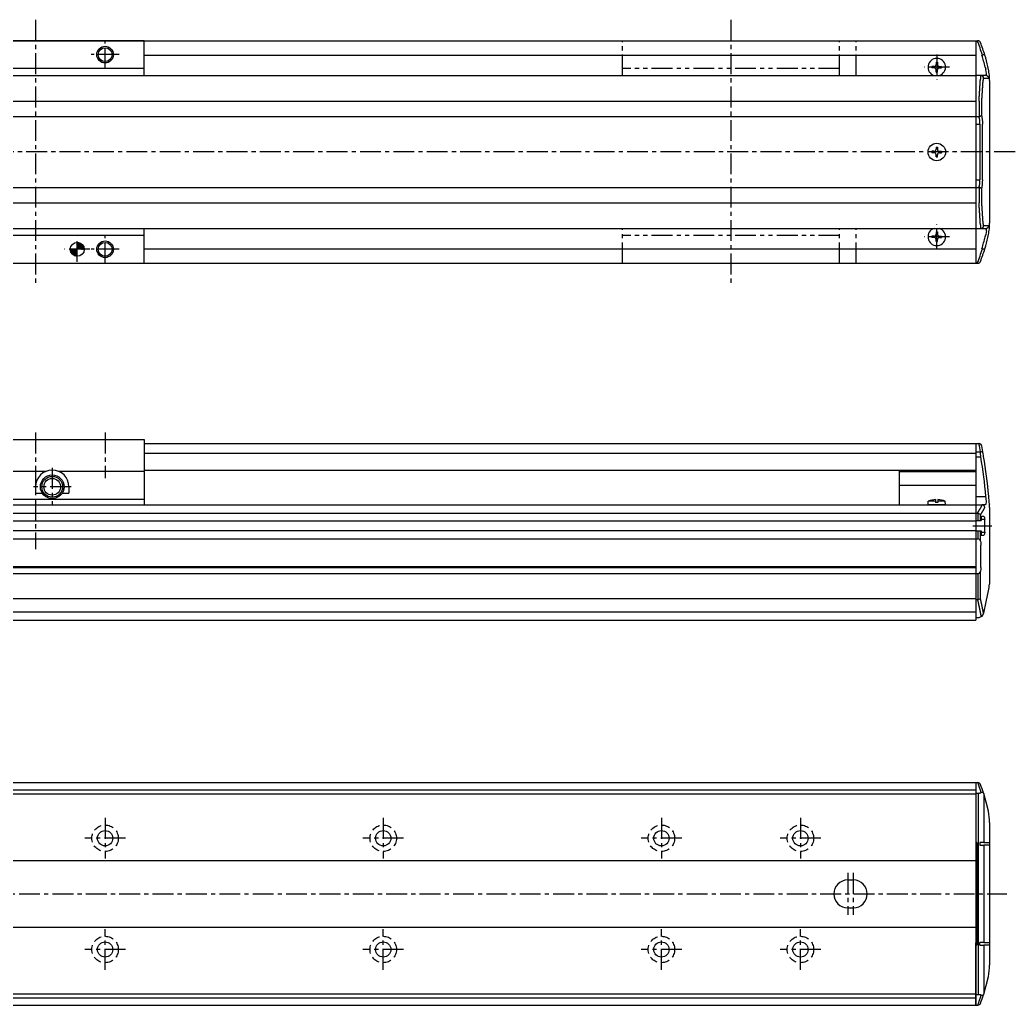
# Model space of a CAD drawing. Extents: x -241 to 503, y 113 to 503.
# Drawn here: x 144.8 to 502.6, y 148.9 to 503.1 of the extents above; entities that cross this region are included whole.
import ezdxf

# ---------------------------------------------------------------- set-up
doc = ezdxf.new("R2010")
doc.units = 0
for name, pattern in [('CENTER', [12, 7.5, -1.5, 1.5, -1.5]), ('CONTINOUS', [0]), ('DASHED', [4.5, 3, -1.5]), ('PHANTOM', [15, 7.5, -1.5, 1.5, -1.5, 1.5, -1.5])]:
    doc.linetypes.add(name, pattern=pattern)
doc.layers.get('0').update_dxf_attribs({"linetype": 'CONTINUOUS'})
doc.layers.add('CENTER', color=1, linetype='CENTER')

# ---------------------------------------------------------------- blocks, each defined once
blk = doc.blocks.new('DTL0004')
at = {"color": 0, "linetype": 'CONTINUOUS'}
for p, q in [((-3.15, 0), (-3.04, 1.3)), ((3.15, 0), (-3.15, 0)), ((-0.4, 1.3), (-3.04, 1.3)), ((-0.4, 1.89), (-0.4, 0.9)), ((0.4, 0.9), (-0.4, 0.9)), ((0.4, 1.89), (0.4, 0.9)), ((3.04, 1.3), (0.4, 1.3)), ((3.15, 0), (3.04, 1.3))]:
    blk.add_line(p, q, dxfattribs=at)
for start, end in [(92.8723, 112.3565), (67.6435, 87.1277)]:
    blk.add_arc((0, -6.08), 7.98, start, end, dxfattribs=at)
at = {"color": 0}
blk.add_point((0, 0), dxfattribs=at)
blk.add_point((0, 0), dxfattribs=at)
blk = doc.blocks.new('*X9')
at = {"color": 0, "linetype": 'CONTINOUS'}
for p, q in [((165.44, 423.04), (165.55, 423.15)), ((165.44, 423.13), (165.47, 423.15)), ((165.44, 422.95), (165.64, 423.14)), ((165.44, 422.86), (165.72, 423.13)), ((165.44, 422.77), (165.8, 423.12)), ((165.44, 422.68), (165.87, 423.11)), ((165.44, 422.59), (165.95, 423.1)), ((165.44, 422.5), (166.02, 423.08)), ((165.44, 422.41), (166.09, 423.06)), ((165.44, 422.32), (166.16, 423.04)), ((165.44, 422.23), (166.23, 423.02)), ((165.44, 422.14), (166.3, 423)), ((165.44, 422.05), (166.36, 422.97)), ((165.44, 421.96), (166.43, 422.95)), ((165.44, 421.87), (166.49, 422.92)), ((165.44, 421.78), (166.55, 422.89)), ((165.44, 421.69), (166.61, 422.86)), ((165.44, 421.6), (166.67, 422.83)), ((165.44, 421.52), (166.72, 422.8)), ((165.44, 421.43), (166.78, 422.76)), ((165.44, 421.34), (166.83, 422.73)), ((165.44, 421.25), (166.89, 422.69)), ((165.44, 421.16), (166.94, 422.65)), ((165.44, 421.07), (166.99, 422.61)), ((165.44, 420.98), (167.04, 422.57)), ((165.44, 420.89), (167.09, 422.53)), ((165.44, 420.8), (167.13, 422.49)), ((165.44, 420.71), (167.18, 422.45)), ((165.47, 420.65), (167.22, 422.4)), ((165.56, 420.65), (167.27, 422.36)), ((165.65, 420.65), (167.31, 422.31)), ((165.74, 420.65), (167.35, 422.26)), ((165.83, 420.65), (167.39, 422.21)), ((162.94, 420.54), (163.05, 420.65)), ((162.94, 420.63), (162.97, 420.65)), ((162.95, 420.45), (163.14, 420.65)), ((162.96, 420.37), (163.23, 420.65)), ((162.97, 420.29), (163.32, 420.65)), ((162.98, 420.22), (163.41, 420.65)), ((162.99, 420.14), (163.5, 420.65)), ((163.01, 420.07), (163.59, 420.65)), ((163.03, 420), (163.68, 420.65)), ((163.05, 419.93), (163.77, 420.65)), ((163.07, 419.86), (163.86, 420.65)), ((163.09, 419.79), (163.95, 420.65)), ((163.12, 419.73), (164.04, 420.65)), ((163.14, 419.66), (164.13, 420.65)), ((163.17, 419.6), (164.22, 420.65)), ((163.2, 419.54), (164.31, 420.65)), ((163.23, 419.48), (164.4, 420.65)), ((163.26, 419.42), (164.49, 420.65)), ((163.29, 419.37), (164.58, 420.65)), ((163.33, 419.31), (164.66, 420.65)), ((163.36, 419.26), (164.75, 420.65)), ((163.4, 419.21), (164.84, 420.65)), ((163.44, 419.15), (164.93, 420.65)), ((163.48, 419.1), (165.02, 420.65)), ((163.52, 419.05), (165.11, 420.65)), ((163.56, 419.01), (165.2, 420.65)), ((163.6, 418.96), (165.29, 420.65)), ((163.64, 418.91), (165.38, 420.65)), ((163.69, 418.87), (165.44, 420.62)), ((163.73, 418.82), (165.44, 420.53)), ((163.78, 418.78), (165.44, 420.44)), ((163.83, 418.74), (165.44, 420.35)), ((163.88, 418.7), (165.44, 420.26)), ((163.93, 418.66), (165.44, 420.17)), ((163.98, 418.62), (165.44, 420.08)), ((164.03, 418.58), (165.44, 419.99)), ((164.09, 418.55), (165.44, 419.91)), ((164.14, 418.51), (165.44, 419.82)), ((164.2, 418.48), (165.44, 419.73)), ((164.25, 418.45), (165.44, 419.64)), ((164.31, 418.42), (165.44, 419.55)), ((164.37, 418.39), (165.44, 419.46)), ((164.43, 418.36), (165.44, 419.37)), ((164.5, 418.33), (165.44, 419.28)), ((164.56, 418.31), (165.44, 419.19)), ((164.63, 418.29), (165.44, 419.1)), ((164.69, 418.26), (165.44, 419.01)), ((164.76, 418.24), (165.44, 418.92)), ((164.83, 418.22), (165.44, 418.83)), ((164.91, 418.21), (165.44, 418.74)), ((164.98, 418.19), (165.44, 418.65)), ((165.92, 420.65), (167.43, 422.16)), ((166.01, 420.65), (167.47, 422.11)), ((166.1, 420.65), (167.51, 422.06)), ((166.19, 420.65), (167.54, 422.01)), ((166.27, 420.65), (167.58, 421.95)), ((166.36, 420.65), (167.61, 421.89)), ((166.45, 420.65), (167.64, 421.84)), ((166.54, 420.65), (167.67, 421.78)), ((166.63, 420.65), (167.7, 421.72)), ((166.72, 420.65), (167.73, 421.66)), ((166.81, 420.65), (167.76, 421.59)), ((166.9, 420.65), (167.78, 421.53)), ((166.99, 420.65), (167.81, 421.46)), ((167.08, 420.65), (167.83, 421.4)), ((167.17, 420.65), (167.85, 421.33)), ((167.26, 420.65), (167.87, 421.26)), ((167.35, 420.65), (167.88, 421.18)), ((167.44, 420.65), (167.9, 421.11)), ((167.53, 420.65), (167.91, 421.03)), ((167.62, 420.65), (167.92, 420.96)), ((167.71, 420.65), (167.93, 420.87)), ((167.8, 420.65), (167.94, 420.79)), ((167.88, 420.65), (167.94, 420.71)), ((165.06, 418.18), (165.44, 418.56)), ((165.14, 418.17), (165.44, 418.47)), ((165.22, 418.16), (165.44, 418.38)), ((165.3, 418.15), (165.44, 418.3)), ((165.39, 418.15), (165.44, 418.21))]:
    blk.add_line(p, q, dxfattribs=at)

msp = doc.modelspace()

# ---------------------------------------------------------------- linework, layer by layer
at = {"color": 7, "linetype": 'CONTINOUS'}
for p, q in [((-67.56, 495.65), (488.44, 495.65)), ((189.44, 495.65), (111.44, 495.65)), ((189.44, 483.15), (189.44, 495.65)), ((488.44, 495.65), (488.44, 415.65)), ((488.44, 495.65), (489.03, 495.65)), ((489.22, 495.65), (489.03, 495.65)), ((189.44, 490.45), (488.44, 490.45)), ((490.83, 490.47), (490.69, 490.45)), ((474.19, 487.9), (474.19, 487.15)), ((474.19, 487.9), (474.69, 487.9)), ((474.69, 487.9), (474.69, 487.15)), ((-67.56, 483.15), (488.44, 483.15)), ((189.44, 485.65), (111.44, 485.65)), ((189.44, 483.15), (488.44, 483.15)), ((472.69, 486.4), (472.69, 485.9)), ((473.44, 486.4), (472.69, 486.4)), ((473.44, 485.9), (472.69, 485.9)), ((474.19, 484.4), (474.19, 485.15)), ((474.19, 484.4), (474.69, 484.4)), ((474.69, 484.4), (474.69, 485.15)), ((475.44, 486.4), (476.19, 486.4)), ((475.44, 485.9), (476.19, 485.9)), ((476.19, 486.4), (476.19, 485.9)), ((492.11, 483.15), (488.44, 483.15)), ((491.83, 486.15), (492.04, 485.42)), ((493.02, 485.37), (492.81, 486.37)), ((493.35, 483.26), (493.34, 483.28)), ((491.28, 482.15), (493.11, 482.15)), ((493.44, 481.3), (493.44, 430)), ((-67.56, 473.92), (488.44, 473.92)), ((489.62, 473.9), (489.63, 473.9)), ((489.63, 473.9), (489.63, 468.4)), ((490.62, 468.99), (490.62, 473.72)), ((-67.56, 468.38), (488.44, 468.38)), ((488.44, 468.4), (489.52, 468.4)), ((488.44, 465.65), (489.96, 465.65)), ((489.63, 468.4), (489.52, 468.4)), ((489.96, 465.65), (489.96, 445.65)), ((490.94, 445.65), (490.94, 465.65)), ((472.69, 455.9), (472.69, 455.4)), ((473.44, 455.9), (472.69, 455.9)), ((473.44, 455.4), (472.69, 455.4)), ((474.19, 457.4), (474.19, 456.65)), ((474.19, 457.4), (474.69, 457.4)), ((474.19, 453.9), (474.19, 454.65)), ((474.69, 457.4), (474.69, 456.65)), ((474.69, 453.9), (474.69, 454.65)), ((475.44, 455.9), (476.19, 455.9)), ((475.44, 455.4), (476.19, 455.4)), ((476.19, 455.9), (476.19, 455.4)), ((474.19, 453.9), (474.69, 453.9)), ((488.44, 445.65), (489.96, 445.65)), ((-67.56, 442.92), (488.44, 442.92)), ((488.44, 442.9), (489.52, 442.9)), ((489.52, 442.9), (489.63, 442.89)), ((489.63, 442.89), (489.63, 437.4)), ((490.62, 437.57), (490.62, 442.31)), ((-67.56, 437.38), (488.44, 437.38)), ((489.63, 437.4), (489.62, 437.4)), ((-67.56, 428.15), (488.44, 428.15)), ((189.44, 428.15), (488.44, 428.15)), ((189.44, 415.65), (189.44, 428.15)), ((474.19, 426.9), (474.19, 426.15)), ((474.19, 426.9), (474.69, 426.9)), ((474.69, 426.9), (474.69, 426.15)), ((488.44, 428.15), (492.11, 428.15)), ((493.11, 429.15), (491.28, 429.15)), ((491.83, 425.15), (492.04, 425.88)), ((492.81, 424.93), (493.02, 425.92)), ((493.34, 428.02), (493.35, 428.03)), ((189.44, 425.65), (111.44, 425.65)), ((472.69, 425.4), (472.69, 424.9)), ((473.44, 425.4), (472.69, 425.4)), ((473.44, 424.9), (472.69, 424.9)), ((474.19, 423.4), (474.19, 424.15)), ((474.19, 423.4), (474.69, 423.4)), ((474.69, 423.4), (474.69, 424.15)), ((475.44, 425.4), (476.19, 425.4)), ((475.44, 424.9), (476.19, 424.9)), ((476.19, 425.4), (476.19, 424.9)), ((189.44, 420.85), (488.44, 420.85)), ((490.83, 420.83), (490.69, 420.84)), ((-67.56, 415.65), (488.44, 415.65)), ((111.44, 415.65), (189.44, 415.65)), ((488.44, 415.65), (489.03, 415.65)), ((489.03, 415.65), (489.22, 415.65)), ((111.44, 352.26), (189.44, 352.26)), ((189.44, 352.26), (189.44, 328.76)), ((189.44, 350.76), (488.44, 350.76)), ((488.44, 350.76), (488.44, 288.26)), ((488.44, 350.76), (488.44, 341.26)), ((488.44, 350.76), (489.62, 350.76)), ((488.44, 350.76), (488.44, 341.26)), ((489.63, 350.76), (489.62, 350.76)), ((189.44, 347.4), (488.44, 347.4)), ((488.44, 347.87), (490.14, 347.87)), ((488.44, 345.99), (490.29, 345.99)), ((111.44, 340.89), (154.37, 340.89)), ((158.52, 340.89), (189.44, 340.89)), ((189.44, 341.26), (488.44, 341.26)), ((460.94, 341.26), (460.94, 328.76)), ((460.94, 340.79), (488.44, 340.79)), ((150.44, 335.26), (150.44, 333.01)), ((150.44, 333.01), (152.83, 333.01)), ((160.05, 333.01), (162.44, 333.01)), ((162.44, 335.26), (162.44, 333.01)), ((460.94, 335.8), (488.44, 335.8)), ((111.44, 330.76), (189.44, 330.76)), ((488.44, 331.76), (492.11, 331.76)), ((-67.56, 328.76), (488.44, 328.76)), ((-67.56, 325.76), (488.44, 325.76)), ((488.44, 328.76), (490.69, 328.76)), ((488.44, 328.76), (488.44, 287.26)), ((488.44, 325.76), (489.03, 325.76)), ((489.03, 325.76), (489.22, 325.74)), ((489.22, 325.74), (489.22, 323.16)), ((491.83, 328.76), (490.69, 328.76)), ((490.69, 328.76), (490.83, 328.75)), ((492.04, 328.85), (491.83, 328.76)), ((493.34, 329.08), (493.35, 329.06)), ((493.44, 327.76), (493.44, 300.26)), ((-67.56, 323.01), (488.44, 323.01)), ((488.44, 323.16), (490.41, 323.16)), ((490.16, 323.16), (490.16, 325.18)), ((491.36, 324.61), (490.41, 324.61)), ((490.41, 324.61), (490.41, 323.16)), ((490.41, 323.61), (491.67, 323.61)), ((491.67, 318.91), (491.67, 323.61)), ((-67.56, 319.51), (488.44, 319.51)), ((488.44, 319.36), (490.41, 319.36)), ((489.22, 319.36), (489.22, 316.49)), ((490.16, 315.69), (490.16, 319.36)), ((490.41, 319.36), (490.41, 317.91)), ((490.41, 318.91), (491.67, 318.91)), ((-67.56, 316.49), (488.44, 316.49)), ((488.44, 316.49), (489.22, 316.49)), ((490.41, 317.91), (491.36, 317.91)), ((490.3, 306.26), (490.3, 314.26)), ((-67.56, 306.56), (488.44, 306.56)), ((-67.56, 306.26), (488.44, 306.26)), ((490.16, 295.03), (490.16, 304.82)), ((-67.56, 304.02), (488.44, 304.02)), ((488.44, 304.02), (489.22, 304.02)), ((489.22, 304.02), (489.22, 294.76)), ((-67.56, 295.03), (488.44, 295.03)), ((488.44, 294.76), (489.17, 294.76)), ((489.22, 294.76), (489.17, 294.76)), ((-67.56, 290.26), (488.44, 290.26)), ((-67.56, 287.26), (488.44, 287.26)), ((488.44, 288.26), (489.39, 288.26)), ((491.33, 289.79), (491.29, 289.65)), ((-67.56, 228.86), (488.44, 228.86)), ((-67.56, 226.27), (488.44, 226.27)), ((488.44, 228.86), (488.44, 148.86)), ((488.44, 228.86), (488.44, 206.42)), ((488.44, 228.86), (489.17, 228.86)), ((489.17, 228.86), (489.22, 228.86)), ((-67.56, 224.86), (488.44, 224.86)), ((488.44, 225.11), (489.39, 225.11)), ((489.39, 152.62), (489.39, 225.11)), ((491.29, 225.07), (491.33, 224.95)), ((491.33, 224.95), (491.33, 207.36)), ((493.44, 214.52), (493.44, 163.21)), ((488.89, 207.36), (488.44, 207.36)), ((488.44, 206.42), (488.89, 206.41)), ((488.89, 207.36), (488.89, 170.36)), ((491.33, 207.36), (489.94, 207.36)), ((489.94, 207.36), (489.94, 206.36)), ((489.94, 206.36), (491.33, 206.36)), ((491.33, 207.36), (493.27, 207.36)), ((491.33, 206.36), (491.33, 171.36)), ((493.27, 206.36), (491.33, 206.36)), ((493.27, 207.36), (493.44, 207.31)), ((493.44, 206.3), (493.27, 206.36)), ((-67.56, 200.86), (488.44, 200.86)), ((442.44, 193.86), (444.44, 193.86)), ((442.44, 183.86), (444.44, 183.86)), ((-67.56, 176.86), (488.44, 176.86)), ((488.89, 171.32), (488.44, 171.31)), ((488.44, 148.86), (488.44, 171.31)), ((488.89, 170.36), (488.44, 170.36)), ((491.33, 171.36), (489.94, 171.36)), ((489.94, 170.36), (489.94, 171.36)), ((489.94, 170.36), (491.33, 170.36)), ((491.33, 171.36), (493.27, 171.36)), ((491.33, 170.36), (491.33, 152.78)), ((493.27, 170.36), (491.33, 170.36)), ((493.27, 171.36), (493.44, 171.43)), ((493.44, 170.42), (493.27, 170.36)), ((-67.56, 152.86), (488.44, 152.86)), ((-67.56, 151.46), (488.44, 151.46)), ((488.44, 152.62), (489.39, 152.62)), ((491.33, 152.78), (491.29, 152.66)), ((-67.56, 148.86), (488.44, 148.86)), ((488.44, 148.86), (489.17, 148.86)), ((489.22, 148.86), (489.17, 148.86))]:
    msp.add_line(p, q, dxfattribs=at)
at = {"color": 3, "linetype": 'PHANTOM'}
for p, q in [((361.44, 483.15), (361.44, 495.65)), ((439.44, 483.15), (439.44, 495.65)), ((445.44, 483.15), (445.44, 495.65)), ((439.44, 485.65), (361.44, 485.65)), ((361.44, 415.65), (361.44, 428.15)), ((439.44, 415.65), (439.44, 428.15)), ((445.44, 415.65), (445.44, 428.15)), ((439.44, 425.65), (361.44, 425.65))]:
    msp.add_line(p, q, dxfattribs=at)
at = {"color": 7, "linetype": 'CONTINOUS'}
for points in [[(491.73, 490.47), (491.72, 490.48), (491.71, 490.5), (491.6, 490.55), (491.41, 490.56), (491.14, 490.54), (490.83, 490.47)], [(492.34, 483.95), (492.25, 484.51), (492.04, 485.42)], [(492.34, 427.34), (492.25, 426.79), (492.04, 425.88)], [(491.73, 420.82), (491.72, 420.82), (491.71, 420.8), (491.6, 420.75), (491.41, 420.73), (491.14, 420.76), (490.83, 420.83)], [(490.29, 345.99), (490.26, 346.42), (490.21, 347.04), (490.16, 347.54), (490.14, 347.87)], [(492.04, 328.85), (492.25, 329.24), (492.34, 329.71)], [(491.36, 324.61), (491.37, 324.61), (491.47, 324.54), (491.56, 324.37), (491.63, 324.13), (491.66, 323.83), (491.67, 323.61)], [(491.67, 318.91), (491.67, 318.81), (491.64, 318.49), (491.58, 318.2), (491.49, 318), (491.38, 317.91), (491.36, 317.91)], [(490.16, 315.69), (490.24, 315.2), (490.3, 314.26)], [(490.3, 306.26), (490.28, 305.71), (490.16, 304.82)], [(491.33, 289.79), (492.25, 293.88), (493.02, 297.84)], [(491.29, 225.07), (491.24, 225.17), (491.1, 225.3), (490.84, 225.36), (490.45, 225.29)], [(493.02, 218.59), (492.25, 221.86), (491.33, 224.95)], [(491.33, 152.78), (492.25, 155.87), (493.02, 159.14)], [(490.45, 152.44), (490.66, 152.38), (490.96, 152.38), (491.19, 152.49), (491.29, 152.66)]]:
    msp.add_lwpolyline(points, dxfattribs=at)
for points in [[(489.62, 473.9, 0), (489.63, 473.96, 0), (489.63, 474.02, 0), (489.63, 474.08, 0), (489.64, 474.15, 0), (489.64, 474.21, 0), (489.65, 474.27, 0), (489.65, 474.33, 0), (489.66, 474.39, 0), (489.66, 474.46, 0), (489.67, 474.52, 0), (489.67, 474.58, 0), (489.67, 474.64, 0), (489.68, 474.7, 0), (489.68, 474.76, 0), (489.68, 474.83, 0), (489.69, 474.89, 0), (489.69, 474.95, 0), (489.7, 475.01, 0), (489.7, 475.07, 0), (489.71, 475.14, 0), (489.71, 475.2, 0), (489.71, 475.26, 0), (489.72, 475.32, 0), (489.72, 475.38, 0), (489.73, 475.45, 0), (489.73, 475.51, 0), (489.74, 475.57, 0), (489.74, 475.63, 0), (489.74, 475.69, 0), (489.75, 475.76, 0), (489.75, 475.82, 0), (489.75, 475.88, 0), (489.76, 475.94, 0), (489.76, 476, 0), (489.77, 476.07, 0), (489.77, 476.13, 0), (489.77, 476.19, 0), (489.78, 476.25, 0), (489.78, 476.31, 0), (489.79, 476.38, 0), (489.79, 476.44, 0), (489.8, 476.5, 0), (489.8, 476.56, 0), (489.8, 476.62, 0), (489.81, 476.68, 0), (489.81, 476.75, 0), (489.82, 476.81, 0), (489.82, 476.87, 0), (489.82, 476.93, 0), (489.83, 477, 0), (489.83, 477.06, 0), (489.84, 477.12, 0), (489.84, 477.18, 0), (489.84, 477.24, 0), (489.85, 477.31, 0), (489.85, 477.37, 0), (489.86, 477.43, 0), (489.86, 477.49, 0), (489.86, 477.55, 0), (489.87, 477.62, 0), (489.87, 477.68, 0), (489.88, 477.74, 0), (489.88, 477.8, 0), (489.88, 477.86, 0), (489.89, 477.93, 0), (489.89, 477.99, 0), (489.9, 478.05, 0), (489.9, 478.11, 0), (489.9, 478.17, 0), (489.91, 478.24, 0), (489.91, 478.3, 0), (489.92, 478.36, 0), (489.92, 478.42, 0), (489.92, 478.48, 0), (489.93, 478.54, 0), (489.93, 478.61, 0), (489.94, 478.67, 0), (489.94, 478.73, 0), (489.94, 478.79, 0), (489.95, 478.85, 0), (489.95, 478.92, 0), (489.96, 478.98, 0), (489.96, 479.04, 0), (489.96, 479.1, 0), (489.97, 479.17, 0), (489.97, 479.23, 0), (489.98, 479.29, 0), (489.98, 479.35, 0), (489.98, 479.41, 0), (489.99, 479.48, 0), (489.99, 479.54, 0), (490, 479.6, 0), (490, 479.66, 0), (490, 479.72, 0), (490.01, 479.79, 0), (490.01, 479.85, 0), (490.01, 479.91, 0), (490.02, 479.97, 0), (490.02, 480.03, 0), (490.03, 480.1, 0), (490.03, 480.16, 0), (490.03, 480.22, 0), (490.04, 480.28, 0), (490.04, 480.34, 0), (490.05, 480.4, 0), (490.05, 480.47, 0), (490.05, 480.53, 0), (490.06, 480.59, 0), (490.06, 480.65, 0), (490.07, 480.72, 0), (490.07, 480.78, 0), (490.07, 480.84, 0), (490.08, 480.9, 0), (490.08, 480.96, 0), (490.08, 481.03, 0), (490.09, 481.09, 0), (490.09, 481.15, 0), (490.1, 481.21, 0), (490.1, 481.27, 0), (490.1, 481.34, 0), (490.11, 481.4, 0), (490.11, 481.46, 0), (490.12, 481.52, 0), (490.12, 481.58, 0), (490.12, 481.65, 0), (490.13, 481.71, 0), (490.13, 481.77, 0), (490.13, 481.83, 0)], [(490.62, 473.72, 0), (490.62, 473.78, 0), (490.63, 473.84, 0), (490.63, 473.9, 0), (490.63, 473.96, 0), (490.64, 474.02, 0), (490.64, 474.09, 0), (490.65, 474.15, 0), (490.65, 474.21, 0), (490.65, 474.27, 0), (490.66, 474.33, 0), (490.66, 474.39, 0), (490.67, 474.45, 0), (490.67, 474.51, 0), (490.67, 474.57, 0), (490.68, 474.63, 0), (490.68, 474.69, 0), (490.69, 474.75, 0), (490.69, 474.81, 0), (490.7, 474.87, 0), (490.7, 474.93, 0), (490.7, 475, 0), (490.71, 475.06, 0), (490.71, 475.12, 0), (490.71, 475.18, 0), (490.72, 475.24, 0), (490.72, 475.3, 0), (490.73, 475.36, 0), (490.73, 475.42, 0), (490.74, 475.48, 0), (490.74, 475.54, 0), (490.74, 475.6, 0), (490.75, 475.66, 0), (490.75, 475.72, 0), (490.75, 475.78, 0), (490.76, 475.84, 0), (490.76, 475.9, 0), (490.77, 475.97, 0), (490.77, 476.03, 0), (490.77, 476.09, 0), (490.78, 476.15, 0), (490.78, 476.21, 0), (490.79, 476.27, 0), (490.79, 476.33, 0), (490.79, 476.39, 0), (490.8, 476.45, 0), (490.8, 476.51, 0), (490.81, 476.57, 0), (490.81, 476.63, 0), (490.81, 476.69, 0), (490.82, 476.75, 0), (490.82, 476.81, 0), (490.83, 476.88, 0), (490.83, 476.94, 0), (490.83, 477, 0), (490.84, 477.06, 0), (490.84, 477.12, 0), (490.85, 477.18, 0), (490.85, 477.24, 0), (490.85, 477.3, 0), (490.86, 477.36, 0), (490.86, 477.42, 0), (490.87, 477.48, 0), (490.87, 477.54, 0), (490.87, 477.6, 0), (490.88, 477.66, 0), (490.88, 477.73, 0), (490.89, 477.79, 0), (490.89, 477.85, 0), (490.89, 477.91, 0), (490.9, 477.97, 0), (490.9, 478.03, 0), (490.91, 478.09, 0), (490.91, 478.15, 0), (490.91, 478.21, 0), (490.92, 478.27, 0), (490.92, 478.33, 0), (490.92, 478.39, 0), (490.93, 478.45, 0), (490.93, 478.51, 0), (490.94, 478.57, 0), (490.94, 478.64, 0), (490.94, 478.7, 0), (490.95, 478.76, 0), (490.95, 478.82, 0), (490.96, 478.88, 0), (490.96, 478.94, 0), (490.96, 479, 0), (490.97, 479.06, 0), (490.97, 479.12, 0), (490.98, 479.18, 0), (490.98, 479.24, 0), (490.98, 479.3, 0), (490.99, 479.36, 0), (490.99, 479.42, 0), (491, 479.49, 0), (491, 479.55, 0), (491, 479.61, 0), (491.01, 479.67, 0), (491.01, 479.73, 0), (491.01, 479.79, 0), (491.02, 479.85, 0), (491.02, 479.91, 0), (491.03, 479.97, 0), (491.03, 480.03, 0), (491.03, 480.09, 0), (491.04, 480.15, 0), (491.04, 480.21, 0), (491.04, 480.27, 0), (491.05, 480.34, 0), (491.05, 480.4, 0), (491.06, 480.46, 0), (491.06, 480.52, 0), (491.06, 480.58, 0), (491.07, 480.64, 0), (491.07, 480.7, 0), (491.08, 480.76, 0), (491.08, 480.82, 0), (491.08, 480.88, 0), (491.09, 480.94, 0), (491.09, 481, 0), (491.1, 481.06, 0), (491.1, 481.13, 0), (491.1, 481.19, 0), (491.11, 481.25, 0), (491.11, 481.31, 0), (491.11, 481.37, 0), (491.12, 481.43, 0), (491.12, 481.49, 0)], [(490.13, 429.46, 0), (490.13, 429.53, 0), (490.13, 429.59, 0), (490.12, 429.65, 0), (490.12, 429.71, 0), (490.12, 429.77, 0), (490.11, 429.84, 0), (490.11, 429.9, 0), (490.1, 429.96, 0), (490.1, 430.02, 0), (490.1, 430.08, 0), (490.09, 430.15, 0), (490.09, 430.21, 0), (490.08, 430.27, 0), (490.08, 430.33, 0), (490.08, 430.39, 0), (490.07, 430.46, 0), (490.07, 430.52, 0), (490.07, 430.58, 0), (490.06, 430.64, 0), (490.06, 430.7, 0), (490.05, 430.77, 0), (490.05, 430.83, 0), (490.05, 430.89, 0), (490.04, 430.95, 0), (490.04, 431.02, 0), (490.03, 431.08, 0), (490.03, 431.14, 0), (490.03, 431.2, 0), (490.02, 431.26, 0), (490.02, 431.33, 0), (490.01, 431.39, 0), (490.01, 431.45, 0), (490.01, 431.51, 0), (490, 431.57, 0), (490, 431.64, 0), (490, 431.7, 0), (489.99, 431.76, 0), (489.99, 431.82, 0), (489.98, 431.88, 0), (489.98, 431.95, 0), (489.98, 432.01, 0), (489.97, 432.07, 0), (489.97, 432.13, 0), (489.96, 432.19, 0), (489.96, 432.26, 0), (489.96, 432.32, 0), (489.95, 432.38, 0), (489.95, 432.44, 0), (489.94, 432.5, 0), (489.94, 432.57, 0), (489.94, 432.63, 0), (489.93, 432.69, 0), (489.93, 432.75, 0), (489.92, 432.81, 0), (489.92, 432.88, 0), (489.92, 432.94, 0), (489.91, 433, 0), (489.91, 433.06, 0), (489.9, 433.12, 0), (489.9, 433.19, 0), (489.9, 433.25, 0), (489.89, 433.31, 0), (489.89, 433.37, 0), (489.88, 433.43, 0), (489.88, 433.5, 0), (489.88, 433.56, 0), (489.87, 433.62, 0), (489.87, 433.68, 0), (489.86, 433.74, 0), (489.86, 433.81, 0), (489.86, 433.87, 0), (489.85, 433.93, 0), (489.85, 433.99, 0), (489.84, 434.05, 0), (489.84, 434.12, 0), (489.84, 434.18, 0), (489.83, 434.24, 0), (489.83, 434.3, 0), (489.82, 434.36, 0), (489.82, 434.43, 0), (489.82, 434.49, 0), (489.81, 434.55, 0), (489.81, 434.61, 0), (489.8, 434.67, 0), (489.8, 434.74, 0), (489.8, 434.8, 0), (489.79, 434.86, 0), (489.79, 434.92, 0), (489.78, 434.98, 0), (489.78, 435.05, 0), (489.77, 435.11, 0), (489.77, 435.17, 0), (489.77, 435.23, 0), (489.76, 435.29, 0), (489.76, 435.36, 0), (489.75, 435.42, 0), (489.75, 435.48, 0), (489.75, 435.54, 0), (489.74, 435.6, 0), (489.74, 435.67, 0), (489.74, 435.73, 0), (489.73, 435.79, 0), (489.73, 435.85, 0), (489.72, 435.91, 0), (489.72, 435.97, 0), (489.71, 436.04, 0), (489.71, 436.1, 0), (489.71, 436.16, 0), (489.7, 436.22, 0), (489.7, 436.28, 0), (489.69, 436.35, 0), (489.69, 436.41, 0), (489.68, 436.47, 0), (489.68, 436.53, 0), (489.68, 436.59, 0), (489.67, 436.66, 0), (489.67, 436.72, 0), (489.67, 436.78, 0), (489.66, 436.84, 0), (489.66, 436.9, 0), (489.65, 436.96, 0), (489.65, 437.03, 0), (489.64, 437.09, 0), (489.64, 437.15, 0), (489.63, 437.21, 0), (489.63, 437.27, 0), (489.63, 437.34, 0), (489.62, 437.4, 0)], [(491.12, 429.81, 0), (491.12, 429.87, 0), (491.11, 429.93, 0), (491.11, 429.99, 0), (491.11, 430.05, 0), (491.1, 430.11, 0), (491.1, 430.17, 0), (491.1, 430.23, 0), (491.09, 430.29, 0), (491.09, 430.35, 0), (491.08, 430.41, 0), (491.08, 430.48, 0), (491.08, 430.54, 0), (491.07, 430.6, 0), (491.07, 430.66, 0), (491.06, 430.72, 0), (491.06, 430.78, 0), (491.06, 430.84, 0), (491.05, 430.9, 0), (491.05, 430.96, 0), (491.04, 431.02, 0), (491.04, 431.08, 0), (491.04, 431.14, 0), (491.03, 431.2, 0), (491.03, 431.26, 0), (491.03, 431.32, 0), (491.02, 431.39, 0), (491.02, 431.45, 0), (491.01, 431.51, 0), (491.01, 431.57, 0), (491.01, 431.63, 0), (491, 431.69, 0), (491, 431.75, 0), (491, 431.81, 0), (490.99, 431.87, 0), (490.99, 431.93, 0), (490.98, 431.99, 0), (490.98, 432.05, 0), (490.98, 432.12, 0), (490.97, 432.18, 0), (490.97, 432.24, 0), (490.96, 432.3, 0), (490.96, 432.36, 0), (490.96, 432.42, 0), (490.95, 432.48, 0), (490.95, 432.54, 0), (490.94, 432.6, 0), (490.94, 432.66, 0), (490.94, 432.72, 0), (490.93, 432.78, 0), (490.93, 432.84, 0), (490.92, 432.9, 0), (490.92, 432.96, 0), (490.92, 433.02, 0), (490.91, 433.09, 0), (490.91, 433.15, 0), (490.91, 433.21, 0), (490.9, 433.27, 0), (490.9, 433.33, 0), (490.89, 433.39, 0), (490.89, 433.45, 0), (490.89, 433.51, 0), (490.88, 433.57, 0), (490.88, 433.63, 0), (490.87, 433.69, 0), (490.87, 433.75, 0), (490.87, 433.81, 0), (490.86, 433.88, 0), (490.86, 433.94, 0), (490.85, 434, 0), (490.85, 434.06, 0), (490.85, 434.12, 0), (490.84, 434.18, 0), (490.84, 434.24, 0), (490.83, 434.3, 0), (490.83, 434.36, 0), (490.83, 434.42, 0), (490.82, 434.48, 0), (490.82, 434.54, 0), (490.81, 434.6, 0), (490.81, 434.66, 0), (490.81, 434.73, 0), (490.8, 434.79, 0), (490.8, 434.85, 0), (490.79, 434.91, 0), (490.79, 434.97, 0), (490.79, 435.03, 0), (490.78, 435.09, 0), (490.78, 435.15, 0), (490.77, 435.21, 0), (490.77, 435.27, 0), (490.77, 435.33, 0), (490.76, 435.39, 0), (490.76, 435.45, 0), (490.75, 435.51, 0), (490.75, 435.57, 0), (490.75, 435.63, 0), (490.74, 435.69, 0), (490.74, 435.76, 0), (490.74, 435.82, 0), (490.73, 435.88, 0), (490.73, 435.94, 0), (490.72, 436, 0), (490.72, 436.06, 0), (490.71, 436.12, 0), (490.71, 436.18, 0), (490.71, 436.24, 0), (490.7, 436.3, 0), (490.7, 436.36, 0), (490.7, 436.42, 0), (490.69, 436.48, 0), (490.69, 436.54, 0), (490.68, 436.61, 0), (490.68, 436.66, 0), (490.67, 436.73, 0), (490.67, 436.79, 0), (490.67, 436.85, 0), (490.66, 436.91, 0), (490.66, 436.97, 0), (490.65, 437.03, 0), (490.65, 437.09, 0), (490.65, 437.15, 0), (490.64, 437.21, 0), (490.64, 437.27, 0), (490.63, 437.33, 0), (490.63, 437.39, 0), (490.63, 437.45, 0), (490.62, 437.51, 0), (490.62, 437.57, 0)], [(489.03, 325.76, 0), (489.04, 325.78, 0), (489.06, 325.8, 0), (489.07, 325.83, 0), (489.09, 325.85, 0), (489.11, 325.87, 0), (489.12, 325.89, 0), (489.14, 325.92, 0), (489.15, 325.94, 0), (489.17, 325.96, 0), (489.18, 325.99, 0), (489.2, 326.01, 0), (489.22, 326.03, 0), (489.23, 326.06, 0), (489.25, 326.08, 0), (489.26, 326.1, 0), (489.28, 326.13, 0), (489.29, 326.15, 0), (489.31, 326.17, 0), (489.32, 326.19, 0), (489.34, 326.22, 0), (489.36, 326.24, 0), (489.37, 326.26, 0), (489.39, 326.29, 0), (489.4, 326.31, 0), (489.42, 326.33, 0), (489.43, 326.36, 0), (489.45, 326.38, 0), (489.46, 326.4, 0), (489.48, 326.43, 0), (489.49, 326.45, 0), (489.51, 326.47, 0), (489.52, 326.5, 0), (489.54, 326.52, 0), (489.55, 326.54, 0), (489.57, 326.56, 0), (489.58, 326.59, 0), (489.6, 326.61, 0), (489.61, 326.63, 0), (489.63, 326.66, 0), (489.64, 326.68, 0), (489.66, 326.7, 0), (489.67, 326.73, 0), (489.69, 326.75, 0), (489.7, 326.77, 0), (489.72, 326.8, 0), (489.73, 326.82, 0), (489.75, 326.84, 0), (489.76, 326.87, 0), (489.77, 326.89, 0), (489.79, 326.91, 0), (489.8, 326.94, 0), (489.82, 326.96, 0), (489.83, 326.98, 0), (489.85, 327.01, 0), (489.86, 327.03, 0), (489.88, 327.05, 0), (489.89, 327.08, 0), (489.9, 327.1, 0), (489.92, 327.12, 0), (489.93, 327.15, 0), (489.95, 327.17, 0), (489.96, 327.19, 0), (489.98, 327.22, 0), (489.99, 327.24, 0), (490, 327.26, 0), (490.02, 327.29, 0), (490.03, 327.31, 0), (490.05, 327.33, 0), (490.06, 327.36, 0), (490.07, 327.38, 0), (490.09, 327.4, 0), (490.1, 327.43, 0), (490.12, 327.45, 0), (490.13, 327.47, 0), (490.14, 327.5, 0), (490.16, 327.52, 0), (490.17, 327.54, 0), (490.18, 327.57, 0), (490.2, 327.59, 0), (490.21, 327.62, 0), (490.23, 327.64, 0), (490.24, 327.66, 0), (490.25, 327.69, 0), (490.27, 327.71, 0), (490.28, 327.73, 0), (490.29, 327.76, 0), (490.31, 327.78, 0), (490.32, 327.8, 0), (490.33, 327.83, 0), (490.35, 327.85, 0), (490.36, 327.87, 0), (490.37, 327.9, 0), (490.39, 327.92, 0), (490.4, 327.94, 0), (490.41, 327.97, 0), (490.43, 327.99, 0), (490.44, 328.01, 0), (490.45, 328.04, 0), (490.46, 328.06, 0), (490.48, 328.08, 0), (490.49, 328.11, 0), (490.5, 328.13, 0), (490.52, 328.16, 0), (490.53, 328.18, 0), (490.54, 328.2, 0), (490.56, 328.23, 0), (490.57, 328.25, 0), (490.58, 328.27, 0), (490.6, 328.3, 0), (490.61, 328.32, 0), (490.62, 328.35, 0), (490.63, 328.37, 0), (490.65, 328.39, 0), (490.66, 328.42, 0), (490.67, 328.44, 0), (490.68, 328.46, 0), (490.7, 328.49, 0), (490.71, 328.51, 0), (490.72, 328.53, 0), (490.73, 328.56, 0), (490.75, 328.58, 0), (490.76, 328.61, 0), (490.77, 328.63, 0), (490.78, 328.65, 0), (490.8, 328.68, 0), (490.81, 328.7, 0), (490.82, 328.72, 0), (490.83, 328.75, 0)], [(490.16, 325.18, 0), (490.17, 325.2, 0), (490.18, 325.22, 0), (490.2, 325.24, 0), (490.21, 325.26, 0), (490.22, 325.28, 0), (490.24, 325.3, 0), (490.25, 325.32, 0), (490.26, 325.34, 0), (490.28, 325.36, 0), (490.29, 325.38, 0), (490.3, 325.4, 0), (490.32, 325.42, 0), (490.33, 325.44, 0), (490.35, 325.46, 0), (490.36, 325.48, 0), (490.37, 325.5, 0), (490.38, 325.52, 0), (490.4, 325.54, 0), (490.41, 325.56, 0), (490.42, 325.58, 0), (490.44, 325.6, 0), (490.45, 325.62, 0), (490.46, 325.64, 0), (490.48, 325.66, 0), (490.49, 325.68, 0), (490.5, 325.7, 0), (490.52, 325.72, 0), (490.53, 325.74, 0), (490.54, 325.76, 0), (490.56, 325.78, 0), (490.57, 325.8, 0), (490.58, 325.82, 0), (490.6, 325.84, 0), (490.61, 325.86, 0), (490.62, 325.88, 0), (490.63, 325.9, 0), (490.65, 325.92, 0), (490.66, 325.94, 0), (490.67, 325.96, 0), (490.68, 325.98, 0), (490.7, 326, 0), (490.71, 326.02, 0), (490.72, 326.04, 0), (490.74, 326.06, 0), (490.75, 326.08, 0), (490.76, 326.1, 0), (490.77, 326.12, 0), (490.79, 326.14, 0), (490.8, 326.16, 0), (490.81, 326.18, 0), (490.82, 326.2, 0), (490.84, 326.22, 0), (490.85, 326.24, 0), (490.86, 326.26, 0), (490.88, 326.28, 0), (490.89, 326.3, 0), (490.9, 326.32, 0), (490.91, 326.34, 0), (490.92, 326.36, 0), (490.94, 326.38, 0), (490.95, 326.4, 0), (490.96, 326.42, 0), (490.97, 326.44, 0), (490.99, 326.46, 0), (491, 326.48, 0), (491.01, 326.5, 0), (491.02, 326.52, 0), (491.04, 326.54, 0), (491.05, 326.56, 0), (491.06, 326.58, 0), (491.07, 326.6, 0), (491.08, 326.62, 0), (491.1, 326.64, 0), (491.11, 326.66, 0), (491.12, 326.68, 0), (491.13, 326.7, 0), (491.14, 326.72, 0), (491.16, 326.74, 0), (491.17, 326.76, 0), (491.18, 326.78, 0), (491.19, 326.8, 0), (491.2, 326.82, 0), (491.21, 326.84, 0), (491.23, 326.86, 0), (491.24, 326.88, 0), (491.25, 326.9, 0), (491.26, 326.92, 0), (491.27, 326.94, 0), (491.29, 326.96, 0), (491.3, 326.99, 0), (491.31, 327, 0), (491.32, 327.03, 0), (491.33, 327.05, 0), (491.34, 327.07, 0), (491.36, 327.09, 0), (491.37, 327.11, 0), (491.38, 327.13, 0), (491.39, 327.15, 0), (491.4, 327.17, 0), (491.41, 327.19, 0), (491.43, 327.21, 0), (491.44, 327.23, 0), (491.45, 327.25, 0), (491.46, 327.27, 0), (491.47, 327.29, 0), (491.48, 327.31, 0), (491.49, 327.33, 0), (491.5, 327.35, 0), (491.52, 327.37, 0), (491.53, 327.39, 0), (491.54, 327.41, 0), (491.55, 327.43, 0), (491.56, 327.45, 0), (491.57, 327.47, 0), (491.58, 327.49, 0), (491.59, 327.51, 0), (491.61, 327.53, 0), (491.62, 327.55, 0), (491.63, 327.57, 0), (491.64, 327.59, 0), (491.65, 327.62, 0), (491.66, 327.63, 0), (491.67, 327.66, 0), (491.68, 327.68, 0), (491.69, 327.7, 0), (491.7, 327.72, 0), (491.71, 327.74, 0), (491.73, 327.76, 0)], [(490.45, 288.56, 0), (490.44, 288.61, 0), (490.43, 288.66, 0), (490.42, 288.71, 0), (490.41, 288.76, 0), (490.4, 288.81, 0), (490.39, 288.86, 0), (490.39, 288.91, 0), (490.38, 288.95, 0), (490.37, 289, 0), (490.36, 289.05, 0), (490.35, 289.1, 0), (490.34, 289.15, 0), (490.33, 289.2, 0), (490.32, 289.25, 0), (490.31, 289.3, 0), (490.3, 289.35, 0), (490.29, 289.39, 0), (490.28, 289.44, 0), (490.27, 289.49, 0), (490.26, 289.54, 0), (490.26, 289.59, 0), (490.25, 289.64, 0), (490.24, 289.69, 0), (490.23, 289.74, 0), (490.22, 289.79, 0), (490.21, 289.83, 0), (490.2, 289.88, 0), (490.19, 289.93, 0), (490.18, 289.98, 0), (490.17, 290.03, 0), (490.16, 290.08, 0), (490.15, 290.13, 0), (490.14, 290.17, 0), (490.13, 290.22, 0), (490.12, 290.27, 0), (490.11, 290.32, 0), (490.1, 290.37, 0), (490.09, 290.42, 0), (490.08, 290.47, 0), (490.07, 290.51, 0), (490.07, 290.56, 0), (490.06, 290.61, 0), (490.05, 290.66, 0), (490.04, 290.71, 0), (490.03, 290.76, 0), (490.02, 290.81, 0), (490.01, 290.86, 0), (490, 290.9, 0), (489.99, 290.95, 0), (489.98, 291, 0), (489.97, 291.05, 0), (489.96, 291.1, 0), (489.95, 291.15, 0), (489.94, 291.19, 0), (489.93, 291.24, 0), (489.92, 291.29, 0), (489.91, 291.34, 0), (489.9, 291.39, 0), (489.89, 291.44, 0), (489.88, 291.49, 0), (489.87, 291.53, 0), (489.86, 291.58, 0), (489.85, 291.63, 0), (489.84, 291.68, 0), (489.83, 291.73, 0), (489.82, 291.77, 0), (489.81, 291.82, 0), (489.8, 291.87, 0), (489.79, 291.92, 0), (489.78, 291.97, 0), (489.77, 292.02, 0), (489.76, 292.06, 0), (489.75, 292.11, 0), (489.74, 292.16, 0), (489.73, 292.21, 0), (489.72, 292.26, 0), (489.71, 292.31, 0), (489.7, 292.36, 0), (489.69, 292.4, 0), (489.68, 292.45, 0), (489.67, 292.5, 0), (489.66, 292.55, 0), (489.65, 292.6, 0), (489.64, 292.64, 0), (489.63, 292.69, 0), (489.62, 292.74, 0), (489.61, 292.79, 0), (489.6, 292.84, 0), (489.59, 292.89, 0), (489.57, 292.93, 0), (489.56, 292.98, 0), (489.55, 293.03, 0), (489.54, 293.08, 0), (489.53, 293.13, 0), (489.52, 293.18, 0), (489.51, 293.22, 0), (489.5, 293.27, 0), (489.49, 293.32, 0), (489.48, 293.37, 0), (489.47, 293.42, 0), (489.46, 293.46, 0), (489.45, 293.51, 0), (489.44, 293.56, 0), (489.43, 293.61, 0), (489.42, 293.65, 0), (489.41, 293.7, 0), (489.4, 293.75, 0), (489.39, 293.8, 0), (489.38, 293.85, 0), (489.37, 293.89, 0), (489.36, 293.94, 0), (489.34, 293.99, 0), (489.33, 294.04, 0), (489.32, 294.09, 0), (489.31, 294.13, 0), (489.3, 294.18, 0), (489.29, 294.23, 0), (489.28, 294.28, 0), (489.27, 294.33, 0), (489.26, 294.38, 0), (489.25, 294.42, 0), (489.24, 294.47, 0), (489.23, 294.52, 0), (489.21, 294.57, 0), (489.2, 294.61, 0), (489.19, 294.66, 0), (489.18, 294.71, 0), (489.17, 294.76, 0)], [(491.29, 289.65, 0), (491.28, 289.69, 0), (491.27, 289.73, 0), (491.27, 289.77, 0), (491.26, 289.82, 0), (491.25, 289.86, 0), (491.24, 289.9, 0), (491.23, 289.94, 0), (491.23, 289.99, 0), (491.22, 290.03, 0), (491.21, 290.07, 0), (491.2, 290.11, 0), (491.19, 290.16, 0), (491.18, 290.2, 0), (491.17, 290.24, 0), (491.17, 290.28, 0), (491.16, 290.33, 0), (491.15, 290.37, 0), (491.14, 290.41, 0), (491.13, 290.45, 0), (491.12, 290.5, 0), (491.12, 290.54, 0), (491.11, 290.58, 0), (491.1, 290.62, 0), (491.09, 290.66, 0), (491.08, 290.71, 0), (491.07, 290.75, 0), (491.07, 290.79, 0), (491.06, 290.83, 0), (491.05, 290.88, 0), (491.04, 290.92, 0), (491.03, 290.96, 0), (491.02, 291, 0), (491.01, 291.05, 0), (491.01, 291.09, 0), (491, 291.13, 0), (490.99, 291.17, 0), (490.98, 291.21, 0), (490.97, 291.26, 0), (490.96, 291.3, 0), (490.95, 291.34, 0), (490.95, 291.38, 0), (490.94, 291.42, 0), (490.93, 291.47, 0), (490.92, 291.51, 0), (490.91, 291.55, 0), (490.9, 291.59, 0), (490.89, 291.63, 0), (490.89, 291.68, 0), (490.88, 291.72, 0), (490.87, 291.76, 0), (490.86, 291.8, 0), (490.85, 291.85, 0), (490.84, 291.89, 0), (490.83, 291.93, 0), (490.82, 291.97, 0), (490.82, 292.01, 0), (490.81, 292.06, 0), (490.8, 292.1, 0), (490.79, 292.14, 0), (490.78, 292.18, 0), (490.77, 292.22, 0), (490.76, 292.27, 0), (490.75, 292.31, 0), (490.74, 292.35, 0), (490.74, 292.39, 0), (490.73, 292.43, 0), (490.72, 292.48, 0), (490.71, 292.52, 0), (490.7, 292.56, 0), (490.69, 292.6, 0), (490.68, 292.64, 0), (490.67, 292.69, 0), (490.66, 292.73, 0), (490.66, 292.77, 0), (490.65, 292.81, 0), (490.64, 292.85, 0), (490.63, 292.9, 0), (490.62, 292.94, 0), (490.61, 292.98, 0), (490.6, 293.02, 0), (490.59, 293.06, 0), (490.58, 293.11, 0), (490.57, 293.15, 0), (490.57, 293.19, 0), (490.56, 293.23, 0), (490.55, 293.27, 0), (490.54, 293.31, 0), (490.53, 293.36, 0), (490.52, 293.4, 0), (490.51, 293.44, 0), (490.5, 293.48, 0), (490.49, 293.52, 0), (490.48, 293.57, 0), (490.47, 293.61, 0), (490.46, 293.65, 0), (490.46, 293.69, 0), (490.45, 293.73, 0), (490.44, 293.77, 0), (490.43, 293.82, 0), (490.42, 293.86, 0), (490.41, 293.9, 0), (490.4, 293.94, 0), (490.39, 293.98, 0), (490.38, 294.03, 0), (490.37, 294.07, 0), (490.36, 294.11, 0), (490.35, 294.15, 0), (490.35, 294.19, 0), (490.33, 294.23, 0), (490.33, 294.28, 0), (490.32, 294.32, 0), (490.31, 294.36, 0), (490.3, 294.4, 0), (490.29, 294.44, 0), (490.28, 294.48, 0), (490.27, 294.53, 0), (490.26, 294.57, 0), (490.25, 294.61, 0), (490.24, 294.65, 0), (490.23, 294.69, 0), (490.22, 294.73, 0), (490.21, 294.78, 0), (490.2, 294.82, 0), (490.19, 294.86, 0), (490.18, 294.9, 0), (490.17, 294.94, 0), (490.17, 294.98, 0), (490.16, 295.02, 0)], [(489.39, 225.11, 0), (489.39, 225.11, 0), (489.4, 225.11, 0), (489.41, 225.11, 0), (489.42, 225.11, 0), (489.43, 225.11, 0), (489.44, 225.11, 0), (489.45, 225.11, 0), (489.46, 225.11, 0), (489.46, 225.11, 0), (489.47, 225.11, 0), (489.48, 225.11, 0), (489.49, 225.11, 0), (489.5, 225.11, 0), (489.51, 225.11, 0), (489.52, 225.11, 0), (489.53, 225.12, 0), (489.53, 225.12, 0), (489.54, 225.12, 0), (489.55, 225.12, 0), (489.56, 225.12, 0), (489.57, 225.12, 0), (489.58, 225.12, 0), (489.59, 225.12, 0), (489.6, 225.12, 0), (489.6, 225.12, 0), (489.61, 225.12, 0), (489.62, 225.12, 0), (489.63, 225.12, 0), (489.64, 225.12, 0), (489.65, 225.12, 0), (489.66, 225.12, 0), (489.67, 225.12, 0), (489.67, 225.12, 0), (489.68, 225.12, 0), (489.69, 225.13, 0), (489.7, 225.13, 0), (489.71, 225.13, 0), (489.72, 225.13, 0), (489.73, 225.13, 0), (489.73, 225.13, 0), (489.74, 225.13, 0), (489.75, 225.13, 0), (489.76, 225.13, 0), (489.77, 225.13, 0), (489.78, 225.13, 0), (489.79, 225.13, 0), (489.79, 225.14, 0), (489.8, 225.14, 0), (489.81, 225.14, 0), (489.82, 225.14, 0), (489.83, 225.14, 0), (489.84, 225.14, 0), (489.85, 225.14, 0), (489.86, 225.14, 0), (489.86, 225.15, 0), (489.87, 225.15, 0), (489.88, 225.15, 0), (489.89, 225.15, 0), (489.9, 225.15, 0), (489.91, 225.15, 0), (489.91, 225.15, 0), (489.92, 225.15, 0), (489.93, 225.16, 0), (489.94, 225.16, 0), (489.95, 225.16, 0), (489.96, 225.16, 0), (489.96, 225.16, 0), (489.97, 225.16, 0), (489.98, 225.16, 0), (489.99, 225.17, 0), (490, 225.17, 0), (490.01, 225.17, 0), (490.01, 225.17, 0), (490.02, 225.17, 0), (490.03, 225.17, 0), (490.04, 225.18, 0), (490.05, 225.18, 0), (490.06, 225.18, 0), (490.06, 225.18, 0), (490.07, 225.18, 0), (490.08, 225.18, 0), (490.09, 225.19, 0), (490.1, 225.19, 0), (490.11, 225.19, 0), (490.11, 225.19, 0), (490.12, 225.19, 0), (490.13, 225.19, 0), (490.14, 225.2, 0), (490.15, 225.2, 0), (490.15, 225.2, 0), (490.16, 225.2, 0), (490.17, 225.21, 0), (490.18, 225.21, 0), (490.19, 225.21, 0), (490.19, 225.21, 0), (490.2, 225.21, 0), (490.21, 225.22, 0), (490.22, 225.22, 0), (490.23, 225.22, 0), (490.23, 225.22, 0), (490.24, 225.22, 0), (490.25, 225.22, 0), (490.26, 225.23, 0), (490.27, 225.23, 0), (490.27, 225.23, 0), (490.28, 225.23, 0), (490.29, 225.24, 0), (490.3, 225.24, 0), (490.3, 225.24, 0), (490.31, 225.24, 0), (490.32, 225.25, 0), (490.33, 225.25, 0), (490.34, 225.25, 0), (490.34, 225.25, 0), (490.35, 225.26, 0), (490.36, 225.26, 0), (490.37, 225.26, 0), (490.38, 225.26, 0), (490.38, 225.27, 0), (490.39, 225.27, 0), (490.4, 225.27, 0), (490.4, 225.27, 0), (490.41, 225.28, 0), (490.42, 225.28, 0), (490.43, 225.28, 0), (490.43, 225.28, 0), (490.44, 225.29, 0), (490.45, 225.29, 0)], [(490.45, 152.44, 0), (490.44, 152.44, 0), (490.43, 152.45, 0), (490.43, 152.45, 0), (490.42, 152.45, 0), (490.41, 152.45, 0), (490.4, 152.46, 0), (490.4, 152.46, 0), (490.39, 152.46, 0), (490.38, 152.46, 0), (490.38, 152.47, 0), (490.37, 152.47, 0), (490.36, 152.47, 0), (490.35, 152.47, 0), (490.34, 152.48, 0), (490.34, 152.48, 0), (490.33, 152.48, 0), (490.32, 152.48, 0), (490.31, 152.49, 0), (490.3, 152.49, 0), (490.3, 152.49, 0), (490.29, 152.49, 0), (490.28, 152.5, 0), (490.27, 152.5, 0), (490.27, 152.5, 0), (490.26, 152.5, 0), (490.25, 152.5, 0), (490.24, 152.51, 0), (490.23, 152.51, 0), (490.23, 152.51, 0), (490.22, 152.51, 0), (490.21, 152.51, 0), (490.2, 152.52, 0), (490.19, 152.52, 0), (490.19, 152.52, 0), (490.18, 152.52, 0), (490.17, 152.53, 0), (490.16, 152.53, 0), (490.15, 152.53, 0), (490.15, 152.53, 0), (490.14, 152.53, 0), (490.13, 152.53, 0), (490.12, 152.54, 0), (490.11, 152.54, 0), (490.11, 152.54, 0), (490.1, 152.54, 0), (490.09, 152.54, 0), (490.08, 152.54, 0), (490.07, 152.55, 0), (490.06, 152.55, 0), (490.06, 152.55, 0), (490.05, 152.55, 0), (490.04, 152.55, 0), (490.03, 152.56, 0), (490.02, 152.56, 0), (490.01, 152.56, 0), (490.01, 152.56, 0), (490, 152.56, 0), (489.99, 152.56, 0), (489.98, 152.56, 0), (489.97, 152.57, 0), (489.96, 152.57, 0), (489.96, 152.57, 0), (489.95, 152.57, 0), (489.94, 152.57, 0), (489.93, 152.57, 0), (489.92, 152.57, 0), (489.91, 152.58, 0), (489.91, 152.58, 0), (489.9, 152.58, 0), (489.89, 152.58, 0), (489.88, 152.58, 0), (489.87, 152.58, 0), (489.86, 152.58, 0), (489.86, 152.59, 0), (489.85, 152.59, 0), (489.84, 152.59, 0), (489.83, 152.59, 0), (489.82, 152.59, 0), (489.81, 152.59, 0), (489.8, 152.59, 0), (489.79, 152.59, 0), (489.79, 152.59, 0), (489.78, 152.59, 0), (489.77, 152.6, 0), (489.76, 152.6, 0), (489.75, 152.6, 0), (489.74, 152.6, 0), (489.73, 152.6, 0), (489.73, 152.6, 0), (489.72, 152.6, 0), (489.71, 152.6, 0), (489.7, 152.6, 0), (489.69, 152.6, 0), (489.68, 152.6, 0), (489.67, 152.6, 0), (489.67, 152.61, 0), (489.66, 152.61, 0), (489.65, 152.61, 0), (489.64, 152.61, 0), (489.63, 152.61, 0), (489.62, 152.61, 0), (489.61, 152.61, 0), (489.6, 152.61, 0), (489.6, 152.61, 0), (489.59, 152.61, 0), (489.58, 152.61, 0), (489.57, 152.61, 0), (489.56, 152.61, 0), (489.55, 152.61, 0), (489.54, 152.61, 0), (489.53, 152.61, 0), (489.53, 152.62, 0), (489.52, 152.62, 0), (489.51, 152.62, 0), (489.5, 152.62, 0), (489.49, 152.62, 0), (489.48, 152.62, 0), (489.47, 152.62, 0), (489.46, 152.62, 0), (489.46, 152.62, 0), (489.45, 152.62, 0), (489.44, 152.62, 0), (489.43, 152.62, 0), (489.42, 152.62, 0), (489.41, 152.62, 0), (489.4, 152.62, 0), (489.39, 152.62, 0), (489.39, 152.62, 0)]]:
    msp.add_polyline3d(points, dxfattribs=at)
for centre, radius in [((175.44, 490.65), 3), ((175.44, 490.65), 2.5), ((474.44, 455.65), 3.15), ((165.44, 420.65), 2.5), ((175.44, 420.65), 3), ((175.44, 420.65), 2.5), ((156.44, 335.26), 4.25), ((156.44, 335.26), 3.75), ((156.44, 335.26), 3), ((175.44, 208.86), 2.75), ((275.44, 208.86), 2.75), ((375.44, 208.86), 2.75), ((425.44, 208.86), 2.75), ((175.44, 168.86), 2.75), ((275.44, 168.86), 2.75), ((375.44, 168.86), 2.75), ((425.44, 168.86), 2.75)]:
    msp.add_circle(centre, radius, dxfattribs=at)
at = {"color": 3, "linetype": 'DASHED'}
for centre in [(175.44, 208.86), (275.44, 208.86), (375.44, 208.86), (425.44, 208.86), (175.44, 168.86), (275.44, 168.86), (375.44, 168.86), (425.44, 168.86)]:
    msp.add_circle(centre, 4.75, dxfattribs=at)
at = {"color": 7, "linetype": 'CONTINOUS'}
for centre, radius, start, end in [((434.28, 473.65), 59, 16.566, 21.8934), ((489.22, 494.65), 1, 21.3711, 90), ((434.28, 473.15), 60, 16.7828, 21.3711), ((434.28, 473.15), 59, 12.7289, 17.0548), ((434.28, 473.15), 60, 12.7289, 16.7828), ((474.44, 486.15), 3.15, 287.7528, 252.2472), ((473.44, 487.15), 0.748, 270, 0), ((475.44, 487.15), 0.748, 180, 270), ((473.44, 485.15), 0.748, 0, 90.0001), ((475.44, 485.15), 0.748, 90, 180), ((494.11, 482.02), 3.98, 163.6112, 182.7638), ((490.29, 482.16), 0.993, 359.6186, 89.6134), ((490.74, 483.98), 1.6, 328.8724, 359.134), ((492.11, 482.15), 0.998, 359.8808, 89.8803), ((473.44, 481.3), 20, 5.6778, 11.7572), ((490.9, 483.2), 2.45, 334.6308, 1.5575), ((473.44, 481.3), 20, 0, 5.6392), ((492.21, 481.58), 1.09, 148.4536, 184.5411), ((489.64, 469.51), 1.1, 269.5212, 331.9289), ((477.85, 466.06), 13.1, 358.2038, 12.9244), ((483.68, 466.06), 6.3, 356.229, 21.7736), ((473.44, 456.65), 0.748, 270, 0), ((473.44, 454.65), 0.748, 0, 90.0001), ((475.44, 456.65), 0.748, 180, 270), ((475.44, 454.65), 0.748, 90, 180), ((483.78, 445.22), 6.19, 338.0119, 3.9855), ((477.2, 445.3), 13.75, 347.4233, 1.4486), ((489.64, 441.79), 1.1, 28.0711, 90.4788), ((493.29, 429.17), 3.17, 174.7294, 198.8955), ((492.01, 429.67), 0.898, 171.3652, 215.6401), ((473.44, 430), 20, 354.3608, 0), ((474.44, 425.15), 3.15, 107.7528, 72.2472), ((473.44, 426.15), 0.748, 270, 0), ((475.44, 426.15), 0.748, 180, 270), ((490.29, 429.14), 0.993, 270.3866, 0.3814), ((492.11, 429.15), 0.998, 270.1197, 0.1192), ((490.74, 427.32), 1.6, 0.866, 31.1276), ((473.44, 430), 20, 348.2428, 354.3222), ((491.23, 428.17), 2.12, 356.2843, 27.5275), ((473.44, 424.15), 0.748, 0, 90.0001), ((475.44, 424.15), 0.748, 90, 180), ((434.28, 438.15), 59, 342.9452, 347.2711), ((434.28, 438.15), 60, 343.2172, 347.2711), ((434.28, 437.65), 59, 338.1066, 343.434), ((434.28, 438.15), 60, 338.6289, 343.2172), ((489.22, 416.65), 1, 270, 338.6289), ((293.94, 314.56), 199, 9.6347, 10.4791), ((489.63, 349.76), 1, 10.4615, 90), ((490.18, 346.91), 0.959, 11.1474, 92.704), ((293.94, 313.62), 200, 9.6347, 10.4615), ((293.94, 313.62), 200, 9.3604, 9.6347), ((293.94, 313.62), 199, 5.2282, 9.3604), ((293.94, 313.62), 200, 5.2282, 9.3604), ((156.44, 335.26), 6, 0, 180), ((380.1, 318.09), 112.85, 5.9119, 6.9562), ((293.94, 313.62), 200, 4.4273, 5.2282), ((489.01, 324.33), 1.42, 36.7839, 81.5243), ((490.65, 327.68), 1.08, 4.0708, 80.082), ((293.94, 313.62), 200, 4.0523, 4.4273), ((489.24, 315.57), 0.923, 7.4585, 90.9988), ((489.24, 304.94), 0.92, 268.8348, 352.7079), ((345.44, 324.67), 150, 349.695, 350.6332), ((489.22, 296.54), 1.78, 270.0827, 301.7133), ((489.39, 290.26), 2, 270, 302.1468), ((489.39, 290.26), 2, 302.1468, 342.2552), ((434.28, 207.23), 59, 17.8226, 21.5109), ((489.22, 227.86), 1, 21.3711, 90), ((434.28, 206.36), 60, 18.1668, 21.3711), ((473.44, 214.52), 20, 0, 11.7572), ((442.44, 188.86), 5, 90, 270), ((444.44, 188.86), 5, 270, 90), ((473.44, 163.21), 20, 348.2428, 0), ((434.28, 170.5), 59, 338.4891, 342.1774), ((434.28, 171.36), 60, 338.6289, 341.8332), ((489.22, 149.86), 1, 270, 338.6289)]:
    msp.add_arc(centre, radius, start, end, dxfattribs=at)
at = {"layer": 'CENTER', "color": 1, "linetype": 'CENTER'}
for p, q in [((150.44, 503.15), (150.44, 408.15)), ((400.44, 503.15), (400.44, 408.15)), ((175.44, 485.61), (175.44, 495.69)), ((180.48, 490.65), (170.4, 490.65)), ((474.44, 490.69), (474.44, 481.61)), ((478.98, 486.15), (469.9, 486.15)), ((502.6, 455.65), (-104.98, 455.65)), ((474.44, 420.61), (474.44, 429.69)), ((165.44, 416.11), (165.44, 425.19)), ((175.44, 415.61), (175.44, 425.69)), ((478.98, 425.15), (469.9, 425.15)), ((169.98, 420.65), (160.9, 420.65)), ((180.48, 420.65), (170.4, 420.65)), ((150.44, 354.76), (150.44, 312.88)), ((175.44, 354.76), (175.44, 338.3)), ((156.44, 342.05), (156.44, 328.47)), ((163.23, 335.26), (149.65, 335.26)), ((487.43, 321.26), (494.22, 321.26)), ((175.44, 216.15), (175.44, 201.57)), ((275.44, 216.15), (275.44, 201.57)), ((375.44, 216.15), (375.44, 201.57)), ((425.44, 216.15), (425.44, 201.57)), ((182.73, 208.86), (168.15, 208.86)), ((282.73, 208.86), (268.15, 208.86)), ((382.73, 208.86), (368.15, 208.86)), ((432.73, 208.86), (418.15, 208.86)), ((442.44, 196.4), (442.44, 181.32)), ((444.44, 196.4), (444.44, 181.32)), ((-107.47, 188.86), (499.67, 188.86)), ((175.44, 161.57), (175.44, 176.15)), ((275.44, 161.57), (275.44, 176.15)), ((375.44, 161.57), (375.44, 176.15)), ((425.44, 161.57), (425.44, 176.15)), ((182.73, 168.86), (168.15, 168.86)), ((282.73, 168.86), (268.15, 168.86)), ((382.73, 168.86), (368.15, 168.86)), ((432.73, 168.86), (418.15, 168.86))]:
    msp.add_line(p, q, dxfattribs=at)

# ---------------------------------------------------------------- block references
at = {"color": 7, "linetype": 'CONTINUOUS'}
msp.add_blockref('*X9', (0, 0), dxfattribs=at)
at = {"color": 7, "zscale": 2}
msp.add_blockref('DTL0004', (474.44, 328.76), dxfattribs=at)

doc.saveas('drawing.dxf')
